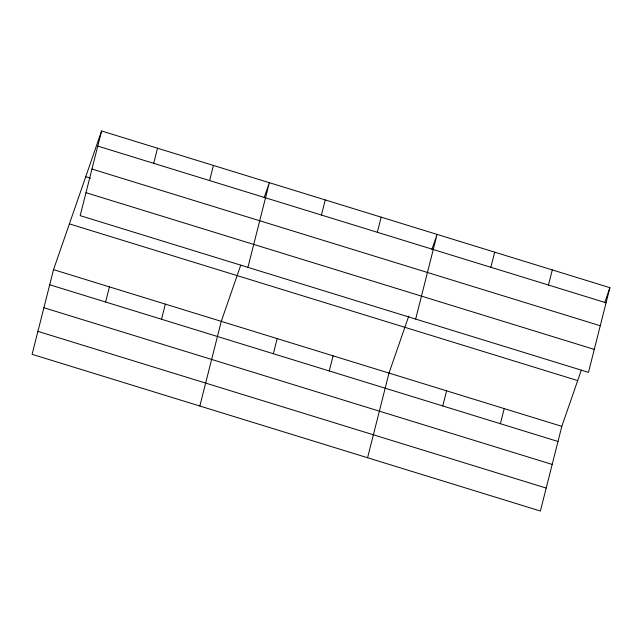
<?xml version="1.0" encoding="UTF-8"?>
<svg xmlns="http://www.w3.org/2000/svg" width="642" height="642" viewBox="0 0 642 642"><rect width="100%" height="100%" fill="white"/><g stroke="black" fill="none" stroke-linecap="round" stroke-linejoin="round"><path stroke-width="0.96" d="M101.596 130.976L80.178 215.648L588.473 372.352L609.9 287.68L101.596 130.976L53.527 269.648L32.1 354.32L540.404 511.024L561.822 426.352L581.283 370.217M105.609 302.013L109.437 286.886M153.687 163.333L157.515 148.214M161.527 319.251L165.347 304.123M209.597 180.571L213.425 165.451M199.839 406.033L221.265 321.361L240.726 265.226M247.916 267.361L269.343 182.689L264.159 197.632M273.348 353.726L277.175 338.599M321.425 215.046L325.253 199.927M329.266 370.964L333.094 355.837M377.335 232.284L381.163 217.157M367.577 457.746L389.004 373.074L408.793 315.992M415.655 319.066L437.082 234.394L431.897 249.345M442.779 405.961L446.607 390.834M490.857 267.281L494.685 252.154M500.391 423.72L504.219 408.593M548.469 285.04L552.297 269.921M604.716 302.623L609.9 287.68M97.777 146.095L606.072 302.799M91.966 169.047L600.262 325.751M85.739 176.735L90.474 178.195M85.98 192.696L594.283 349.4M69.392 223.889L577.688 380.594M53.527 269.648L561.822 426.352M49.699 284.775L557.994 441.479M43.889 307.727L552.192 464.431M37.91 331.376L546.206 488.072"/></g></svg>
